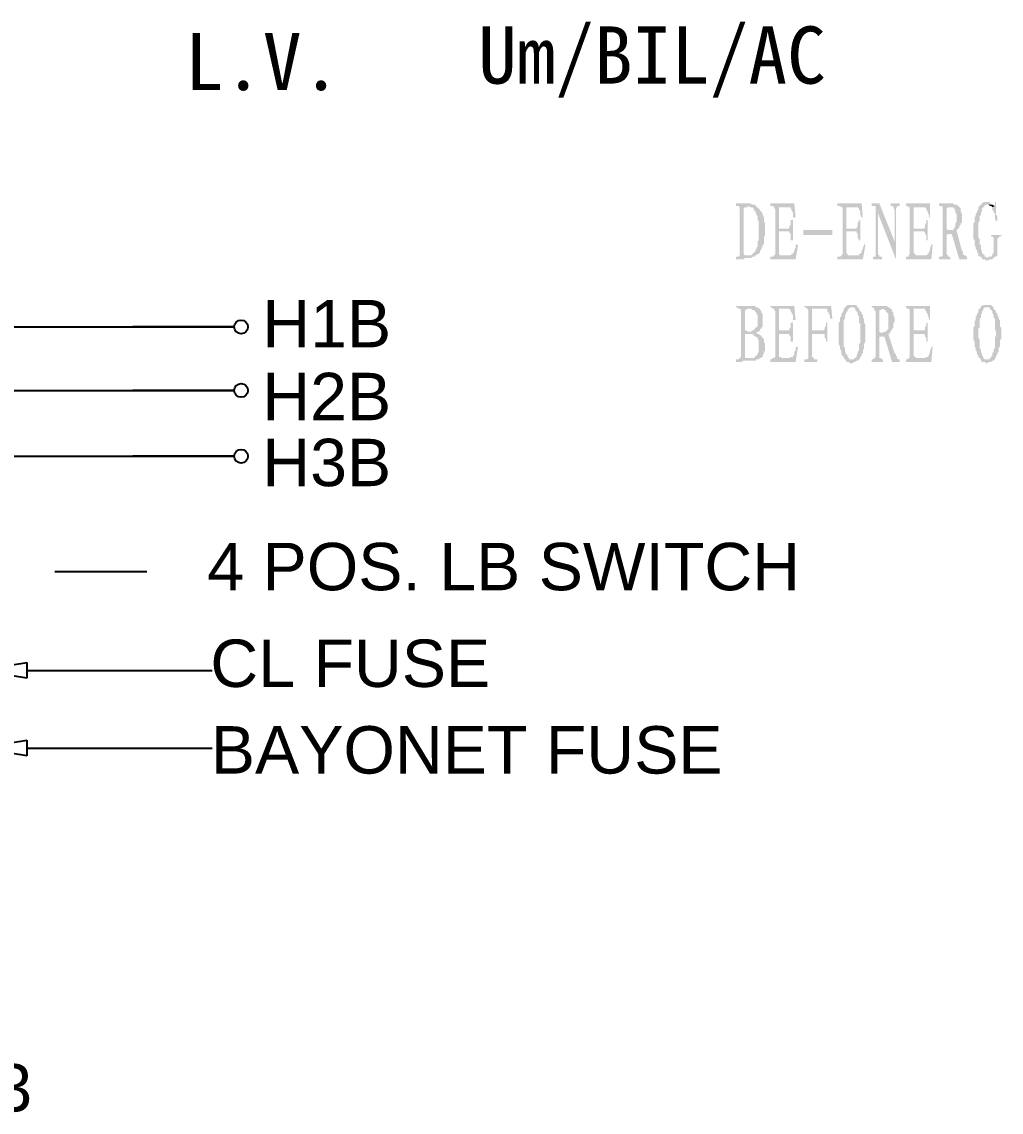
# Model space of a CAD drawing. Header units: millimetres. Extents: x 128333 to 138423, y -158939 to -152492.
# Drawn here: x 138314.96 to 138358.31, y -157939.03 to -157890.75 of the extents above; entities that cross this region are included whole.
import ezdxf
from ezdxf.enums import TextEntityAlignment as Align

# ---------------------------------------------------------------- set-up
doc = ezdxf.new("R2010")
doc.units = ezdxf.units.MM
doc.header["$LTSCALE"] = 13
doc.linetypes.add('CENTER', pattern=[50.8, 31.75, -6.35, 6.35, -6.35])
doc.linetypes.add('DASHED', pattern=[0.75, 0.5, -0.25])
doc.layers.get('0').update_dxf_attribs({"color": 1, "linetype": 'CENTER'})
doc.layers.add('2', color=3, linetype='Continuous')
doc.layers.add('4虚线层', color=6, linetype='DASHED')
doc.layers.add('2细实线', color=3, linetype='Continuous', lineweight=20)
doc.layers.add('标注、文本', color=3, linetype='Continuous', lineweight=25)
doc.styles.add('Note Text (ANSI)', font='arial.ttf')
doc.styles.add('PDF FangSong', font='simfang.ttf')

# ---------------------------------------------------------------- blocks, each defined once
blk = doc.blocks.new('A$C03C75B1A')
at = {"layer": '标注、文本'}
h = blk.add_hatch(color=256, dxfattribs=at)
h.dxf.hatch_style = 1
h.paths.add_polyline_path([(20.734, 16.695, 1), (20.571, 16.695, 1)])
h = blk.add_hatch(color=256, dxfattribs=at)
h.dxf.hatch_style = 1
h.paths.add_polyline_path([(33.734, 16.695, 1), (33.571, 16.695, 1)])
h = blk.add_hatch(color=256, dxfattribs=at)
h.dxf.hatch_style = 1
h.paths.add_polyline_path([(48.246, 16.695, 1), (48.083, 16.695, 1)])
h = blk.add_hatch(color=256, dxfattribs=at)
h.dxf.hatch_style = 1
h.paths.add_polyline_path([(20.734, 15.352, 1), (20.571, 15.352, 1)])
h = blk.add_hatch(color=256, dxfattribs=at)
h.dxf.hatch_style = 1
h.paths.add_polyline_path([(33.734, 15.352, 1), (33.571, 15.352, 1)])
h = blk.add_hatch(color=256, dxfattribs=at)
h.dxf.hatch_style = 1
h.paths.add_polyline_path([(48.246, 15.352, 1), (48.083, 15.352, 1)])
h = blk.add_hatch(color=256, dxfattribs=at)
h.dxf.hatch_style = 1
h.paths.add_polyline_path([(20.734, 14.226, 1), (20.571, 14.226, 1)])
h = blk.add_hatch(color=256, dxfattribs=at)
h.dxf.hatch_style = 1
h.paths.add_polyline_path([(33.734, 14.226, 1), (33.571, 14.226, 1)])
h = blk.add_hatch(color=256, dxfattribs=at)
h.dxf.hatch_style = 1
h.paths.add_polyline_path([(48.246, 14.226, 1), (48.083, 14.226, 1)])
h = blk.add_hatch(color=256, dxfattribs=at)
h.dxf.hatch_style = 1
h.paths.add_polyline_path([(20.734, 12.883, 1), (20.571, 12.883, 1)])
h = blk.add_hatch(color=256, dxfattribs=at)
h.dxf.hatch_style = 1
h.paths.add_polyline_path([(33.734, 12.883, 1), (33.571, 12.883, 1)])
h = blk.add_hatch(color=256, dxfattribs=at)
h.dxf.hatch_style = 1
h.paths.add_polyline_path([(48.246, 12.883, 1), (48.083, 12.883, 1)])
at = {"layer": '2', "linetype": 'Continuous'}
for p, q in [((10.829, 28.317), (15.304, 28.317)), ((21.76, 28.317), (54.008, 28.317)), ((54.008, 28.317), (57.598, 28.317)), ((57.598, 28.317), (54.008, 28.317)), ((10.829, 26.066), (16.139, 26.066)), ((16.139, 26.066), (28.305, 26.066)), ((34.76, 26.066), (54.008, 26.066)), ((54.008, 26.066), (57.598, 26.066)), ((57.598, 26.066), (54.008, 26.066)), ((10.829, 23.734), (16.139, 23.734)), ((16.139, 23.734), (41.607, 23.734)), ((48.063, 23.734), (54.008, 23.734)), ((54.008, 23.734), (57.598, 23.734)), ((57.598, 23.734), (54.008, 23.734)), ((20.199, 12.004), (20.199, 11.702)), ((21.106, 11.702), (21.106, 12.004)), ((21.787, 8.686), (21.787, 12.004)), ((33.199, 12.004), (33.199, 11.702)), ((34.106, 11.702), (34.106, 12.004)), ((35.164, 8.686), (35.164, 12.004)), ((20.199, 11.702), (21.106, 11.702)), ((33.199, 11.702), (34.106, 11.702)), ((8.592, 8.686), (7.755, 8.686)), ((9.197, 7.174), (8.592, 8.686)), ((10.104, 8.686), (9.197, 7.174)), ((10.708, 7.174), (10.104, 8.686)), ((11.615, 8.686), (10.708, 7.174)), ((12.22, 7.174), (11.615, 8.686)), ((18.569, 8.686), (17.964, 7.174)), ((17.964, 7.174), (17.964, 8.686)), ((20.08, 8.686), (19.476, 7.174)), ((20.652, 8.686), (20.08, 8.686)), ((46.653, 7.174), (46.048, 8.686))]:
    blk.add_line(p, q, dxfattribs=at)
at = {"layer": '2'}
for p, q in [((20.652, 17.486), (20.652, 16.695)), ((33.652, 17.486), (33.652, 16.695)), ((48.164, 17.486), (48.164, 16.695)), ((20.652, 15.352), (20.652, 14.226)), ((33.652, 15.352), (33.652, 14.226)), ((48.164, 15.352), (48.164, 14.226)), ((20.199, 12.004), (4.679, 12.004)), ((21.106, 12.004), (33.199, 12.004)), ((34.106, 12.004), (48.164, 12.004))]:
    blk.add_line(p, q, dxfattribs=at)
at = {"layer": '2', "color": 3}
for p, q in [((50.254, 16.15), (56.817, 16.15)), ((50.254, 13.4), (56.817, 13.4))]:
    blk.add_line(p, q, dxfattribs=at)
at = {"layer": '2', "linetype": 'Continuous'}
for points in [[(15.548, 26.309), (15.548, 28.074)], [(15.548, 23.977), (15.548, 25.823)], [(28.548, 23.977), (28.548, 25.823)], [(15.548, 18.49), (15.548, 23.491)], [(28.548, 22.995), (28.548, 23.491)], [(41.85, 22.995), (41.85, 23.491)], [(28.548, 18.49), (28.548, 22.509)], [(41.85, 18.49), (41.85, 22.509)], [(16.823, 21.122), (16.823, 21.424), (17.125, 21.424), (17.427, 21.424), (17.427, 21.122), (17.427, 20.82), (17.125, 20.82), (16.823, 20.82), (16.823, 21.122)], [(29.823, 21.122), (29.823, 21.424), (30.125, 21.424), (30.428, 21.424), (30.428, 21.122), (30.428, 20.82), (30.125, 20.82), (29.823, 20.82), (29.823, 21.122)], [(43.126, 21.122), (43.126, 21.424), (43.428, 21.424), (43.73, 21.424), (43.73, 21.122), (43.73, 20.82), (43.428, 20.82), (43.126, 20.82), (43.126, 21.122)], [(20.652, 17.486), (20.652, 21.122)], [(33.652, 17.486), (33.652, 21.122)], [(48.164, 17.486), (48.164, 21.122)], [(15.245, 18.188), (15.245, 18.49), (15.548, 18.49), (15.85, 18.49), (15.85, 18.188), (15.85, 17.886), (15.548, 17.886), (15.245, 17.886), (15.245, 18.188)], [(19.005, 18.188), (19.005, 18.49), (18.703, 18.49), (18.4, 18.49), (18.4, 18.188), (18.4, 17.886), (18.703, 17.886), (19.005, 17.886), (19.005, 18.188)], [(28.245, 18.188), (28.245, 18.49), (28.548, 18.49), (28.85, 18.49), (28.85, 18.188), (28.85, 17.886), (28.548, 17.886), (28.245, 17.886), (28.245, 18.188)], [(32.005, 18.188), (32.005, 18.49), (31.703, 18.49), (31.4, 18.49), (31.4, 18.188), (31.4, 17.886), (31.703, 17.886), (32.005, 17.886), (32.005, 18.188)], [(41.548, 18.188), (41.548, 18.49), (41.85, 18.49), (42.153, 18.49), (42.153, 18.188), (42.153, 17.886), (41.85, 17.886), (41.548, 17.886), (41.548, 18.188)], [(45.308, 18.188), (45.308, 18.49), (45.005, 18.49), (44.703, 18.49), (44.703, 18.188), (44.703, 17.886), (45.005, 17.886), (45.308, 17.886), (45.308, 18.188)], [(20.652, 8.686), (20.652, 12.883)], [(33.652, 8.686), (33.652, 12.883)], [(48.164, 8.686), (48.164, 12.883)], [(7.755, 12.004), (7.755, 8.686)], [(20.652, 8.686), (20.652, 11.026), (20.652, 8.686)], [(10.708, 7.174), (10.708, 8.686)], [(13.429, 8.686), (13.429, 7.174), (12.825, 8.686), (12.22, 7.174), (12.22, 8.686)], [(14.941, 8.686), (14.941, 7.174), (15.848, 8.686), (16.452, 7.174), (16.452, 8.686)], [(17.057, 8.686), (16.452, 7.174)], [(17.964, 7.174), (17.057, 8.686)], [(19.476, 7.174), (18.569, 8.686)], [(24.262, 8.686), (24.262, 7.174), (23.657, 8.686), (23.362, 7.174)], [(27.285, 8.686), (27.285, 7.174), (26.378, 8.686), (25.774, 7.174), (25.169, 8.686), (24.262, 7.174)], [(25.774, 7.174), (25.774, 8.686)], [(28.797, 8.686), (28.797, 7.174), (29.402, 8.686), (30.006, 7.174), (30.006, 8.686)], [(30.913, 8.686), (30.006, 7.174)], [(31.518, 8.686), (31.518, 7.174), (30.913, 8.686)], [(31.518, 7.174), (32.123, 8.686)], [(32.727, 7.174), (33.332, 8.686), (33.652, 8.686)], [(38.187, 8.686), (38.187, 7.174), (37.583, 8.686), (36.676, 7.174)], [(41.211, 8.686), (41.211, 7.174), (40.304, 8.686), (39.699, 7.174), (39.094, 8.686), (38.187, 7.174)], [(39.699, 7.174), (39.699, 8.686)], [(42.722, 8.686), (42.722, 7.174), (43.327, 8.686), (43.932, 7.174), (43.932, 8.686)], [(44.839, 8.686), (43.932, 7.174)], [(45.443, 8.686), (45.443, 7.174), (44.839, 8.686)], [(45.443, 7.174), (46.048, 8.686)], [(46.653, 7.174), (47.257, 8.686), (48.164, 8.686)], [(11.93, 6.07), (11.326, 6.372), (10.721, 6.674), (9.814, 6.372), (9.209, 6.07)], [(15.558, 6.07), (14.953, 6.372), (14.046, 6.674), (13.139, 6.372), (12.535, 6.07)], [(19.186, 6.07), (18.581, 6.372), (17.674, 6.674), (16.767, 6.372), (16.163, 6.07)], [(26.699, 6.07), (26.094, 6.372), (25.187, 6.674), (24.28, 6.372), (23.676, 5.767)], [(30.327, 6.07), (29.42, 6.372), (28.815, 6.674), (27.908, 6.372), (27.304, 6.07)], [(33.652, 6.07), (33.048, 6.372), (32.141, 6.674), (31.536, 6.372), (30.931, 6.07)], [(42.252, 6.07), (41.345, 6.372), (40.74, 6.674), (39.833, 6.372), (39.228, 6.07)], [(45.577, 6.07), (44.973, 6.372), (44.066, 6.674), (43.461, 6.372), (42.554, 6.07)], [(49.205, 6.07), (48.601, 6.372), (47.694, 6.674), (46.787, 6.372), (46.182, 6.07)], [(9.209, 6.07), (9.209, 3.046)], [(11.93, 5.465), (11.93, 6.07)], [(12.535, 6.07), (12.535, 5.465)], [(15.558, 5.465), (15.558, 6.07)], [(16.163, 6.07), (16.163, 5.465)], [(19.186, 3.046), (19.186, 6.07)], [(26.699, 5.465), (26.699, 6.07)], [(27.304, 6.07), (27.304, 5.465)], [(30.327, 5.465), (30.327, 6.07)], [(30.931, 6.07), (30.931, 5.465)], [(33.652, 3.046), (33.652, 6.07)], [(33.652, 6.07), (33.652, 6.07)], [(39.228, 4.256), (39.228, 6.07)], [(42.252, 5.465), (42.252, 6.07)], [(42.554, 6.07), (42.554, 5.465)], [(45.577, 5.465), (45.577, 6.07)], [(46.182, 6.07), (46.182, 5.465)], [(49.205, 3.046), (49.205, 6.07)], [(49.205, 6.07), (49.205, 6.07)], [(12.535, 5.465), (11.93, 5.465)], [(16.163, 5.465), (15.558, 5.465)], [(23.676, 4.256), (23.676, 5.767)], [(27.304, 5.465), (26.699, 5.465)], [(30.931, 5.465), (30.327, 5.465)], [(42.554, 5.465), (42.252, 5.465)], [(46.182, 5.465), (45.577, 5.465)], [(18.581, 4.256), (9.209, 4.256)], [(18.581, 4.256), (18.581, 3.953), (19.186, 3.953), (19.488, 3.953), (19.791, 4.256)], [(33.35, 4.256), (19.791, 4.256)], [(33.35, 4.256), (33.35, 3.953), (33.652, 3.953), (34.257, 3.953), (34.257, 4.256)], [(39.228, 4.256), (34.257, 4.256)], [(9.512, 2.744), (9.512, 3.046), (9.209, 3.046), (8.907, 3.046), (8.907, 2.744), (8.907, 2.442), (9.209, 2.442), (9.512, 2.442), (9.512, 2.744)], [(19.488, 2.744), (19.488, 3.046), (19.186, 3.046), (18.884, 3.046), (18.884, 2.744), (18.884, 2.442), (19.186, 2.442), (19.488, 2.442), (19.488, 2.744)], [(33.955, 2.744), (33.955, 3.046), (33.652, 3.046), (33.35, 3.046), (33.35, 2.744), (33.35, 2.442), (33.652, 2.442), (33.955, 2.442), (33.955, 2.744)], [(49.508, 2.744), (49.508, 3.046), (49.205, 3.046), (48.903, 3.046), (48.903, 2.744), (48.903, 2.442), (49.205, 2.442), (49.508, 2.442), (49.508, 2.744)]]:
    blk.add_lwpolyline(points, dxfattribs=at)
at = {"layer": '2'}
for centre, start, end in [((20.652, 16.36), 270, 90), ((33.652, 16.36), 270, 90), ((48.164, 16.36), 270, 90), ((20.652, 15.688), 90, 270), ((33.652, 15.688), 90, 270), ((48.164, 15.688), 90, 270), ((20.652, 13.89), 270, 90), ((33.652, 13.89), 270, 90), ((48.164, 13.89), 270, 90), ((20.652, 13.219), 90, 270), ((33.652, 13.219), 90, 270), ((48.164, 13.219), 90, 270)]:
    blk.add_arc(centre, 0.336, start, end, dxfattribs=at)
at = {"layer": '2细实线', "linetype": 'ByBlock'}
for p, q in [((21.787, 8.686), (22.144, 7.174)), ((22.144, 7.174), (22.723, 8.644)), ((22.723, 8.644), (23.362, 7.174)), ((32.123, 8.686), (32.727, 7.174)), ((35.795, 7.2), (35.164, 8.686)), ((36.457, 8.686), (35.795, 7.2)), ((36.457, 8.686), (36.676, 7.174))]:
    blk.add_line(p, q, dxfattribs=at)
at = {"layer": '4虚线层', "ltscale": 0.5}
blk.add_line((17.125, 19.655), (56.085, 19.655), dxfattribs=at)
at = {"layer": '标注、文本'}
for p, q in [((21.517, 26.309), (21.517, 28.074)), ((21.517, 23.977), (21.517, 25.823)), ((34.517, 23.977), (34.517, 25.823)), ((21.517, 22.752), (21.517, 23.491)), ((34.517, 22.752), (34.517, 23.491)), ((47.819, 22.752), (47.819, 23.491)), ((13.361, 17.163), (13.361, 22.752)), ((13.361, 22.752), (21.517, 22.752)), ((26.361, 17.163), (26.361, 22.752)), ((26.361, 22.752), (34.517, 22.752)), ((39.664, 17.163), (39.664, 22.752)), ((39.664, 22.752), (47.819, 22.752)), ((20.652, 21.122), (17.427, 21.122)), ((33.652, 21.122), (30.428, 21.122)), ((48.164, 21.122), (43.73, 21.122)), ((16.601, 20.382), (17.649, 18.928)), ((29.601, 20.382), (30.649, 18.928)), ((42.904, 20.382), (43.952, 18.928)), ((17.125, 19.655), (16.202, 18.965)), ((30.125, 19.655), (29.202, 18.965)), ((43.428, 19.655), (42.505, 18.965)), ((18.703, 17.886), (18.703, 17.163)), ((31.703, 17.886), (31.703, 17.163)), ((45.005, 17.886), (45.005, 17.163)), ((18.703, 17.163), (13.361, 17.163)), ((31.703, 17.163), (26.361, 17.163)), ((45.005, 17.163), (39.664, 17.163)), ((48.575, 16.15), (50.254, 16.429)), ((50.254, 16.429), (50.254, 15.87)), ((50.254, 15.87), (48.575, 16.15)), ((48.575, 13.4), (50.254, 13.68)), ((50.254, 13.68), (50.254, 13.121)), ((50.254, 13.121), (48.575, 13.4)), ((4.679, 11.195), (4.679, 12.813)), ((3.764, 11.524), (3.764, 12.484)), ((4.069, 11.415), (4.069, 12.594)), ((4.374, 11.305), (4.374, 12.703)), ((9.209, 2.442), (9.209, 1.643)), ((10.018, 1.643), (8.4, 1.643)), ((9.908, 1.338), (8.51, 1.338)), ((9.799, 1.033), (8.62, 1.033)), ((9.689, 0.728), (8.73, 0.728))]:
    blk.add_line(p, q, dxfattribs=at)
for centre, radius in [((10.585, 28.317), 0.243), ((15.548, 28.317), 0.243), ((21.517, 28.317), 0.243), ((57.841, 28.317), 0.243), ((10.585, 26.066), 0.243), ((28.548, 26.066), 0.243), ((34.517, 26.066), 0.243), ((57.841, 26.066), 0.243), ((10.585, 23.734), 0.243), ((41.85, 23.734), 0.243), ((47.819, 23.734), 0.243), ((57.841, 23.734), 0.243), ((20.652, 16.695), 0.0815), ((33.652, 16.695), 0.0815), ((48.164, 16.695), 0.0815), ((20.652, 15.352), 0.0815), ((33.652, 15.352), 0.0815), ((48.164, 15.352), 0.0815), ((48.164, 15.352), 0.0815), ((20.652, 14.226), 0.0815), ((33.652, 14.226), 0.0815), ((48.164, 14.226), 0.0815), ((20.652, 12.883), 0.0815), ((33.652, 12.883), 0.0815), ((48.164, 12.883), 0.0815)]:
    blk.add_circle(centre, radius, dxfattribs=at)
for centre in [(15.548, 26.066), (21.517, 26.066), (15.548, 23.734), (21.517, 23.734), (28.548, 23.734), (34.517, 23.734), (28.548, 22.752), (41.85, 22.752)]:
    blk.add_arc(centre, 0.243, 270, 90, dxfattribs=at)
at = {"layer": '2', "style": 'Note Text (ANSI)'}
for s, p in [('H1A', (9.998, 27.594)), ('H2A', (9.998, 25.206)), ('H3A', (9.998, 22.676))]:
    blk.add_text(s, height=1.6796, dxfattribs=at).set_placement(p, align=Align.RIGHT)
at = {"layer": '2', "linetype": 'Continuous', "style": 'Note Text (ANSI)'}
for s, height, p in [('H1B', 1.6796, (63.157, 27.594)), ('H2B', 1.6796, (63.157, 25.012)), ('H3B', 1.6796, (63.157, 22.676)), ('CL FUSE', 1.6796, (66.662, 15.564)), ('BAYONET FUSE', 1.67962, (74.891, 12.496))]:
    blk.add_text(s, height=height, dxfattribs=at).set_placement(p, align=Align.RIGHT)
at = {"layer": '2', "style": 'Note Text (ANSI)'}
for s, height, p in [('Tx', 0.8062, (17.088, 22.054)), ('Tx', 0.8062, (30.088, 22.054)), ('Tx', 0.8062, (43.39, 22.054)), ('A', 0.806, (14.755, 18.256)), ('B', 0.806, (19.502, 18.196)), ('A', 0.806, (27.755, 18.256)), ('B', 0.806, (32.503, 18.196)), ('A', 0.806, (41.058, 18.256)), ('B', 0.806, (45.805, 18.196)), ('H0', 1.6796, (1.56, 12.102)), ('E', 0.806, (10.758, 9.492)), ('C', 0.806, (12.22, 9.485)), ('A', 0.806, (13.578, 9.485)), ('B', 0.806, (15.092, 9.485)), ('D', 0.806, (16.603, 9.485)), ('F', 0.806, (18.115, 9.485)), ('E', 0.806, (24.312, 9.492)), ('C', 0.806, (25.774, 9.485)), ('A', 0.806, (27.131, 9.485)), ('B', 0.806, (28.645, 9.485)), ('D', 0.806, (30.157, 9.485)), ('F', 0.806, (31.669, 9.485)), ('E', 0.806, (38.237, 9.492)), ('C', 0.806, (39.699, 9.485)), ('A', 0.806, (41.057, 9.485)), ('B', 0.806, (42.571, 9.485)), ('D', 0.806, (44.082, 9.485)), ('F', 0.806, (45.594, 9.485)), ('x0', 1.6796, (6.218, 1.367)), ('x1', 1.6796, (19.186, 1.367)), ('x2', 1.6796, (33.652, 1.367)), ('x3', 1.6796, (49.205, 1.367))]:
    blk.add_text(s, height=height, dxfattribs=at).set_placement(p, align=Align.MIDDLE)
at = {"layer": '2', "linetype": 'Continuous', "insert": (56.645, 20.668), "char_height": 1.67962, "width": 594.58818, "attachment_point": 1, "style": 'Note Text (ANSI)'}
blk.add_mtext('4 POS. LB SWITCH', dxfattribs=at)

msp = doc.modelspace()

# ---------------------------------------------------------------- hatches: boundary and pattern name
at = {"layer": '2', "linetype": 'Continuous', "transparency": 33554559}
for points in [[(138347.078, -157898.789), (138346.573, -157898.789), (138346.573, -157898.901), (138346.629, -157898.901), (138346.685, -157898.901), (138346.741, -157898.957), (138346.741, -157899.014), (138346.741, -157901.036), (138346.741, -157901.092), (138346.685, -157901.148), (138346.573, -157901.148), (138346.573, -157901.26), (138346.685, -157901.26), (138346.741, -157901.26), (138346.853, -157901.26), (138346.91, -157901.26), (138346.966, -157901.204), (138347.022, -157901.204), (138347.134, -157901.204), (138347.19, -157901.204), (138347.247, -157901.204), (138347.303, -157901.148), (138347.359, -157901.148), (138347.415, -157901.148), (138347.134, -157901.092), (138347.078, -157901.092), (138347.022, -157901.092), (138346.966, -157901.092), (138346.91, -157901.036), (138346.91, -157899.014), (138346.966, -157898.957), (138347.022, -157898.957), (138347.078, -157898.957), (138347.134, -157898.901), (138347.471, -157898.901), (138347.415, -157898.845), (138347.359, -157898.845), (138347.303, -157898.845), (138347.19, -157898.789), (138347.134, -157898.789)], [(138347.471, -157898.901), (138347.134, -157898.901), (138347.19, -157898.957), (138347.247, -157898.957), (138347.303, -157898.957), (138347.359, -157899.014), (138347.359, -157899.07), (138347.415, -157899.126), (138347.471, -157899.238), (138347.471, -157899.294), (138347.527, -157899.351), (138347.527, -157899.407), (138347.527, -157899.463), (138347.527, -157899.519), (138347.584, -157899.575), (138347.584, -157899.688), (138347.584, -157899.744), (138347.584, -157899.856), (138347.584, -157899.912), (138347.584, -157900.025), (138347.584, -157900.081), (138347.584, -157900.193), (138347.584, -157900.249), (138347.584, -157900.362), (138347.584, -157900.418), (138347.527, -157900.474), (138347.527, -157900.586), (138347.527, -157900.642), (138347.527, -157900.699), (138347.471, -157900.755), (138347.471, -157900.811), (138347.415, -157900.923), (138347.359, -157900.979), (138347.303, -157901.036), (138347.247, -157901.092), (138347.19, -157901.092), (138347.134, -157901.092), (138347.415, -157901.148), (138347.415, -157901.092), (138347.471, -157901.092), (138347.527, -157901.036), (138347.584, -157901.036), (138347.584, -157900.979), (138347.64, -157900.979), (138347.64, -157900.923), (138347.64, -157900.867), (138347.696, -157900.867), (138347.696, -157900.811), (138347.696, -157900.755), (138347.752, -157900.699), (138347.752, -157900.642), (138347.808, -157900.586), (138347.808, -157900.53), (138347.808, -157900.418), (138347.808, -157900.362), (138347.808, -157900.305), (138347.864, -157900.193), (138347.864, -157900.137), (138347.864, -157900.025), (138347.864, -157899.968), (138347.864, -157899.912), (138347.864, -157899.856), (138347.864, -157899.744), (138347.864, -157899.688), (138347.808, -157899.575), (138347.808, -157899.519), (138347.808, -157899.463), (138347.808, -157899.407), (138347.752, -157899.294), (138347.752, -157899.238), (138347.696, -157899.182), (138347.696, -157899.126), (138347.64, -157899.126), (138347.64, -157899.07), (138347.584, -157899.014), (138347.527, -157898.957), (138347.471, -157898.957)], [(138349.156, -157898.789), (138348.089, -157898.789), (138348.089, -157898.901), (138348.145, -157898.901), (138348.201, -157898.901), (138348.258, -157898.957), (138348.932, -157898.957), (138348.988, -157898.957), (138348.988, -157899.014), (138349.044, -157899.07), (138349.044, -157899.126), (138349.1, -157899.182), (138349.1, -157899.294), (138349.1, -157899.407), (138349.212, -157899.407)], [(138348.258, -157898.957), (138348.314, -157899.07), (138348.314, -157901.036), (138348.258, -157901.092), (138348.201, -157901.148), (138348.651, -157901.092), (138348.595, -157901.092), (138348.538, -157901.092), (138348.482, -157901.036), (138348.482, -157900.979), (138348.482, -157900.025), (138348.875, -157900.025), (138348.482, -157899.912), (138348.482, -157898.957), (138348.932, -157898.957)], [(138352.133, -157898.789), (138351.066, -157898.789), (138351.066, -157898.901), (138351.122, -157898.901), (138351.178, -157898.901), (138351.234, -157898.957), (138351.965, -157898.957), (138352.021, -157899.014), (138352.021, -157899.07), (138352.077, -157899.126), (138352.077, -157899.182), (138352.077, -157899.294), (138352.133, -157899.407), (138352.189, -157899.407)], [(138351.234, -157898.957), (138351.291, -157898.957), (138351.291, -157899.07), (138351.291, -157901.036), (138351.234, -157901.092), (138351.178, -157901.148), (138351.628, -157901.092), (138351.571, -157901.092), (138351.515, -157901.092), (138351.515, -157901.036), (138351.459, -157900.979), (138351.459, -157900.025), (138351.908, -157900.025), (138351.459, -157899.912), (138351.459, -157898.957), (138351.965, -157898.957)], [(138352.919, -157898.789), (138352.582, -157898.789), (138352.582, -157898.901), (138352.639, -157898.901), (138352.695, -157898.901), (138352.751, -157898.901), (138352.751, -157899.07), (138352.863, -157899.238), (138353.65, -157901.26), (138353.593, -157900.474)], [(138352.751, -157899.07), (138352.751, -157901.036), (138352.751, -157901.092), (138352.751, -157901.148), (138352.695, -157901.148), (138352.639, -157901.148), (138352.639, -157901.26), (138353.032, -157901.26), (138353.032, -157901.148), (138352.976, -157901.148), (138352.919, -157901.148), (138352.919, -157901.092), (138352.863, -157901.036), (138352.863, -157899.238)], [(138353.818, -157898.789), (138353.425, -157898.789), (138353.425, -157898.901), (138353.481, -157898.901), (138353.537, -157898.901), (138353.537, -157898.957), (138353.593, -157899.07), (138353.593, -157900.474), (138353.65, -157901.26), (138353.65, -157899.014), (138353.706, -157898.957), (138353.706, -157898.901), (138353.762, -157898.901), (138353.818, -157898.901)], [(138355.166, -157898.789), (138354.099, -157898.789), (138354.099, -157898.901), (138354.155, -157898.901), (138354.211, -157898.957), (138354.941, -157898.957), (138354.998, -157899.014), (138354.998, -157899.07), (138355.054, -157899.126), (138355.054, -157899.182), (138355.11, -157899.294), (138355.11, -157899.407), (138355.166, -157899.407)], [(138354.211, -157898.957), (138354.267, -157898.957), (138354.267, -157899.07), (138354.267, -157901.036), (138354.211, -157901.092), (138354.211, -157901.148), (138354.661, -157901.092), (138354.548, -157901.092), (138354.492, -157901.036), (138354.436, -157900.979), (138354.436, -157900.025), (138354.885, -157900.025), (138354.436, -157899.912), (138354.436, -157898.957), (138354.941, -157898.957)], [(138356.121, -157898.789), (138355.559, -157898.789), (138355.559, -157898.901), (138355.615, -157898.901), (138355.672, -157898.901), (138355.728, -157898.957), (138355.728, -157899.014), (138355.728, -157901.036), (138355.728, -157901.092), (138355.672, -157901.148), (138355.559, -157901.148), (138355.559, -157901.26), (138356.065, -157901.26), (138356.065, -157901.148), (138356.009, -157901.148), (138355.952, -157901.148), (138355.952, -157901.092), (138355.896, -157901.036), (138355.896, -157900.193), (138355.952, -157900.137), (138356.009, -157900.137), (138356.065, -157900.137), (138356.121, -157900.137), (138356.346, -157900.025), (138356.065, -157899.968), (138356.009, -157899.968), (138355.952, -157899.968), (138355.896, -157899.912), (138355.896, -157899.014), (138355.952, -157898.957), (138356.009, -157898.957), (138356.065, -157898.957), (138356.458, -157898.957), (138356.402, -157898.901), (138356.346, -157898.845), (138356.289, -157898.845), (138356.233, -157898.845), (138356.177, -157898.789)], [(138356.458, -157898.957), (138356.065, -157898.957), (138356.121, -157898.957), (138356.177, -157898.957), (138356.233, -157899.014), (138356.233, -157899.07), (138356.289, -157899.07), (138356.289, -157899.126), (138356.289, -157899.182), (138356.346, -157899.294), (138356.346, -157899.351), (138356.346, -157899.463), (138356.346, -157899.519), (138356.346, -157899.575), (138356.289, -157899.688), (138356.289, -157899.744), (138356.289, -157899.8), (138356.233, -157899.856), (138356.233, -157899.912), (138356.177, -157899.968), (138356.121, -157899.968), (138356.065, -157899.968), (138356.346, -157900.025), (138356.346, -157899.968), (138356.402, -157899.912), (138356.458, -157899.856), (138356.458, -157899.8), (138356.514, -157899.744), (138356.514, -157899.688), (138356.57, -157899.631), (138356.57, -157899.575), (138356.57, -157899.463), (138356.57, -157899.407), (138356.57, -157899.294), (138356.57, -157899.238), (138356.514, -157899.126), (138356.514, -157899.07), (138356.514, -157899.014)], [(138357.694, -157898.733), (138357.637, -157898.733), (138357.525, -157898.733), (138357.469, -157898.789), (138357.413, -157898.845), (138357.357, -157898.901), (138357.3, -157898.957), (138357.3, -157899.07), (138357.244, -157899.126), (138357.244, -157899.182), (138357.188, -157899.238), (138357.188, -157899.294), (138357.188, -157899.351), (138357.132, -157899.407), (138357.132, -157899.463), (138357.132, -157899.519), (138357.132, -157899.631), (138357.076, -157899.688), (138357.076, -157899.744), (138357.076, -157899.856), (138357.076, -157899.912), (138357.076, -157900.025), (138357.076, -157900.081), (138357.076, -157900.193), (138357.076, -157900.249), (138357.076, -157900.362), (138357.132, -157900.418), (138357.132, -157900.474), (138357.132, -157900.586), (138357.132, -157900.642), (138357.188, -157900.699), (138357.188, -157900.755), (138357.188, -157900.811), (138357.244, -157900.867), (138357.244, -157900.923), (138357.3, -157901.036), (138357.3, -157901.092), (138357.357, -157901.148), (138357.413, -157901.148), (138357.469, -157901.204), (138357.469, -157901.26), (138357.525, -157901.26), (138357.581, -157901.26), (138357.637, -157901.316), (138357.694, -157901.316), (138357.75, -157901.316), (138357.806, -157901.26), (138357.862, -157901.26), (138357.918, -157901.26), (138357.974, -157901.204), (138357.694, -157901.204), (138357.637, -157901.148), (138357.581, -157901.148), (138357.581, -157901.092), (138357.525, -157901.036), (138357.469, -157900.979), (138357.469, -157900.923), (138357.413, -157900.811), (138357.413, -157900.699), (138357.413, -157900.642), (138357.357, -157900.586), (138357.357, -157900.53), (138357.357, -157900.474), (138357.357, -157900.362), (138357.3, -157900.305), (138357.3, -157900.249), (138357.3, -157900.137), (138357.3, -157900.081), (138357.3, -157899.968), (138357.3, -157899.912), (138357.3, -157899.8), (138357.3, -157899.744), (138357.3, -157899.631), (138357.357, -157899.575), (138357.357, -157899.519), (138357.357, -157899.407), (138357.357, -157899.351), (138357.413, -157899.294), (138357.413, -157899.238), (138357.413, -157899.182), (138357.469, -157899.126), (138357.469, -157899.014), (138357.525, -157898.957), (138357.581, -157898.901), (138357.637, -157898.845), (138357.694, -157898.845), (138357.918, -157898.845), (138357.862, -157898.789), (138357.806, -157898.789), (138357.806, -157898.733), (138357.75, -157898.733)], [(138357.918, -157898.845), (138357.694, -157898.845), (138357.75, -157898.845), (138357.806, -157898.901), (138357.862, -157898.901), (138357.918, -157898.957), (138358.031, -157898.901)], [(138358.087, -157898.733), (138358.031, -157898.733), (138358.031, -157898.789), (138358.031, -157898.901), (138357.918, -157898.957), (138357.918, -157899.014), (138357.918, -157899.07), (138357.974, -157899.126), (138357.974, -157899.182), (138358.031, -157899.238), (138358.031, -157899.351), (138358.031, -157899.463), (138358.087, -157899.575), (138358.143, -157899.575), (138358.143, -157899.519), (138358.143, -157899.407), (138358.143, -157899.351), (138358.087, -157899.294), (138358.087, -157899.182), (138358.087, -157899.126), (138358.087, -157899.07), (138358.087, -157899.014), (138358.087, -157898.957), (138358.087, -157898.901), (138358.087, -157898.789)], [(138349.1, -157899.519), (138348.988, -157899.519), (138348.988, -157899.575), (138348.988, -157899.631), (138348.988, -157899.744), (138348.932, -157899.8), (138348.932, -157899.856), (138348.932, -157899.912), (138348.482, -157899.912), (138348.875, -157900.025), (138348.932, -157900.025), (138348.932, -157900.081), (138348.988, -157900.137), (138348.988, -157900.193), (138348.988, -157900.305), (138348.988, -157900.418), (138349.1, -157900.418)], [(138352.077, -157899.519), (138352.021, -157899.519), (138352.021, -157899.575), (138351.965, -157899.631), (138351.965, -157899.744), (138351.965, -157899.8), (138351.908, -157899.856), (138351.908, -157899.912), (138351.459, -157899.912), (138351.908, -157900.025), (138351.908, -157900.081), (138351.965, -157900.137), (138351.965, -157900.193), (138351.965, -157900.305), (138352.021, -157900.418), (138352.077, -157900.418)], [(138355.054, -157899.519), (138354.998, -157899.519), (138354.998, -157899.575), (138354.998, -157899.631), (138354.941, -157899.744), (138354.941, -157899.8), (138354.941, -157899.856), (138354.885, -157899.912), (138354.436, -157899.912), (138354.885, -157900.025), (138354.941, -157900.081), (138354.941, -157900.137), (138354.998, -157900.193), (138354.998, -157900.305), (138354.998, -157900.418), (138355.054, -157900.418)], [(138349.549, -157899.968), (138350.841, -157899.968), (138350.841, -157900.193), (138349.549, -157900.193)], [(138356.346, -157900.025), (138356.121, -157900.137), (138356.458, -157901.26), (138356.795, -157901.26), (138356.795, -157901.148), (138356.739, -157901.092), (138356.683, -157901.092), (138356.626, -157901.036), (138356.626, -157900.923), (138356.57, -157900.867)], [(138349.269, -157900.586), (138349.212, -157900.642), (138349.212, -157900.755), (138349.156, -157900.811), (138349.156, -157900.867), (138349.156, -157900.923), (138349.1, -157900.979), (138349.1, -157901.036), (138349.044, -157901.036), (138348.988, -157901.092), (138348.932, -157901.092), (138348.875, -157901.092), (138348.819, -157901.092), (138348.763, -157901.092), (138348.651, -157901.092), (138348.201, -157901.148), (138348.145, -157901.148), (138348.089, -157901.148), (138348.089, -157901.26), (138349.212, -157901.26), (138349.325, -157900.642)], [(138352.245, -157900.586), (138352.245, -157900.642), (138352.189, -157900.755), (138352.189, -157900.811), (138352.133, -157900.867), (138352.133, -157900.923), (138352.133, -157900.979), (138352.077, -157900.979), (138352.077, -157901.036), (138352.021, -157901.036), (138352.021, -157901.092), (138351.965, -157901.092), (138351.908, -157901.092), (138351.796, -157901.092), (138351.74, -157901.092), (138351.628, -157901.092), (138351.178, -157901.148), (138351.122, -157901.148), (138351.066, -157901.148), (138351.066, -157901.26), (138352.189, -157901.26), (138352.302, -157900.642)], [(138355.222, -157900.586), (138355.222, -157900.642), (138355.166, -157900.755), (138355.166, -157900.811), (138355.166, -157900.867), (138355.11, -157900.923), (138355.11, -157900.979), (138355.054, -157901.036), (138354.998, -157901.092), (138354.941, -157901.092), (138354.885, -157901.092), (138354.829, -157901.092), (138354.717, -157901.092), (138354.661, -157901.092), (138354.211, -157901.148), (138354.155, -157901.148), (138354.099, -157901.148), (138354.099, -157901.26), (138355.222, -157901.26), (138355.278, -157900.642)], [(138358.311, -157900.193), (138357.862, -157900.193), (138357.862, -157900.249), (138357.918, -157900.249), (138357.974, -157900.305), (138357.974, -157900.362), (138357.974, -157900.474), (138357.974, -157900.586), (138357.974, -157900.699), (138357.974, -157900.755), (138357.974, -157900.867), (138357.974, -157900.923), (138357.974, -157900.979), (138357.918, -157901.036), (138357.918, -157901.092), (138357.862, -157901.148), (138357.806, -157901.148), (138357.75, -157901.148), (138357.694, -157901.204), (138357.974, -157901.204), (138358.031, -157901.148), (138358.087, -157901.148), (138358.143, -157901.092), (138358.143, -157901.036), (138358.143, -157900.418), (138358.143, -157900.362), (138358.199, -157900.305), (138358.255, -157900.249), (138358.311, -157900.249)], [(138347.134, -157903.338), (138346.573, -157903.338), (138346.573, -157903.395), (138346.629, -157903.395), (138346.685, -157903.451), (138346.741, -157903.451), (138346.797, -157903.507), (138346.797, -157905.585), (138346.741, -157905.641), (138347.078, -157905.641), (138347.022, -157905.641), (138346.966, -157905.585), (138346.966, -157904.574), (138347.022, -157904.574), (138347.078, -157904.574), (138347.19, -157904.574), (138347.527, -157904.574), (138347.471, -157904.518), (138347.415, -157904.518), (138347.471, -157904.518), (138347.527, -157904.462), (138347.134, -157904.462), (138347.078, -157904.462), (138347.022, -157904.406), (138346.966, -157904.406), (138346.966, -157903.507), (138347.022, -157903.507), (138347.078, -157903.451), (138347.134, -157903.451), (138347.19, -157903.451), (138347.584, -157903.451), (138347.527, -157903.395), (138347.471, -157903.395), (138347.415, -157903.338), (138347.359, -157903.338), (138347.303, -157903.338), (138347.247, -157903.338)], [(138347.584, -157903.451), (138347.19, -157903.451), (138347.247, -157903.451), (138347.303, -157903.507), (138347.359, -157903.507), (138347.415, -157903.563), (138347.471, -157903.619), (138347.471, -157903.675), (138347.527, -157903.732), (138347.527, -157903.788), (138347.527, -157903.844), (138347.527, -157903.956), (138347.527, -157904.069), (138347.527, -157904.125), (138347.527, -157904.237), (138347.471, -157904.293), (138347.415, -157904.293), (138347.415, -157904.349), (138347.359, -157904.406), (138347.303, -157904.406), (138347.247, -157904.462), (138347.19, -157904.462), (138347.134, -157904.462), (138347.527, -157904.462), (138347.584, -157904.462), (138347.64, -157904.406), (138347.64, -157904.349), (138347.696, -157904.349), (138347.696, -157904.293), (138347.752, -157904.237), (138347.752, -157904.181), (138347.752, -157904.125), (138347.752, -157904.012), (138347.752, -157903.956), (138347.752, -157903.844), (138347.752, -157903.788), (138347.752, -157903.675), (138347.696, -157903.619), (138347.696, -157903.563), (138347.64, -157903.507), (138347.64, -157903.451)], [(138349.156, -157903.338), (138348.089, -157903.338), (138348.089, -157903.395), (138348.145, -157903.395), (138348.201, -157903.451), (138348.258, -157903.451), (138348.932, -157903.451), (138348.988, -157903.507), (138348.988, -157903.563), (138349.044, -157903.619), (138349.044, -157903.675), (138349.1, -157903.732), (138349.1, -157903.844), (138349.1, -157903.956), (138349.212, -157903.956)], [(138348.258, -157903.451), (138348.258, -157903.507), (138348.314, -157903.563), (138348.314, -157905.529), (138348.314, -157905.585), (138348.258, -157905.641), (138348.201, -157905.641), (138348.651, -157905.641), (138348.595, -157905.641), (138348.538, -157905.585), (138348.482, -157905.585), (138348.482, -157905.529), (138348.482, -157904.574), (138348.875, -157904.574), (138348.482, -157904.406), (138348.482, -157903.451), (138348.932, -157903.451)], [(138350.785, -157903.338), (138349.606, -157903.338), (138349.606, -157903.395), (138349.662, -157903.395), (138349.718, -157903.451), (138350.617, -157903.451), (138350.617, -157903.507), (138350.617, -157903.563), (138350.673, -157903.619), (138350.673, -157903.675), (138350.729, -157903.732), (138350.729, -157903.844), (138350.729, -157903.9), (138350.841, -157903.9)], [(138349.718, -157903.451), (138349.774, -157903.507), (138349.774, -157903.619), (138349.774, -157905.641), (138349.718, -157905.697), (138349.662, -157905.697), (138349.606, -157905.697), (138349.606, -157905.81), (138350.167, -157905.81), (138350.167, -157905.697), (138350.055, -157905.697), (138349.999, -157905.641), (138349.999, -157905.585), (138349.943, -157905.585), (138349.943, -157904.574), (138350.448, -157904.574), (138349.943, -157904.406), (138349.943, -157903.451), (138350.617, -157903.451)], [(138351.74, -157903.282), (138351.684, -157903.282), (138351.628, -157903.282), (138351.571, -157903.282), (138351.515, -157903.282), (138351.459, -157903.338), (138351.403, -157903.395), (138351.347, -157903.451), (138351.347, -157903.507), (138351.291, -157903.619), (138351.234, -157903.675), (138351.234, -157903.732), (138351.234, -157903.788), (138351.178, -157903.844), (138351.178, -157903.956), (138351.178, -157904.012), (138351.122, -157904.069), (138351.122, -157904.125), (138351.122, -157904.237), (138351.122, -157904.293), (138351.122, -157904.406), (138351.122, -157904.462), (138351.122, -157904.518), (138351.122, -157904.574), (138351.122, -157904.686), (138351.122, -157904.743), (138351.122, -157904.799), (138351.122, -157904.911), (138351.122, -157904.967), (138351.122, -157905.023), (138351.178, -157905.136), (138351.178, -157905.192), (138351.178, -157905.248), (138351.234, -157905.304), (138351.234, -157905.36), (138351.234, -157905.473), (138351.291, -157905.529), (138351.347, -157905.585), (138351.347, -157905.641), (138351.403, -157905.697), (138351.74, -157905.697), (138351.684, -157905.697), (138351.628, -157905.697), (138351.571, -157905.697), (138351.571, -157905.641), (138351.515, -157905.585), (138351.515, -157905.529), (138351.459, -157905.473), (138351.403, -157905.36), (138351.403, -157905.304), (138351.403, -157905.248), (138351.403, -157905.192), (138351.347, -157905.136), (138351.347, -157905.023), (138351.347, -157904.967), (138351.347, -157904.911), (138351.347, -157904.799), (138351.347, -157904.743), (138351.347, -157904.63), (138351.347, -157904.518), (138351.347, -157904.406), (138351.347, -157904.349), (138351.347, -157904.293), (138351.347, -157904.181), (138351.347, -157904.125), (138351.347, -157904.012), (138351.347, -157903.956), (138351.403, -157903.9), (138351.403, -157903.844), (138351.403, -157903.788), (138351.403, -157903.732), (138351.459, -157903.619), (138351.515, -157903.563), (138351.515, -157903.507), (138351.571, -157903.451), (138351.628, -157903.395), (138351.684, -157903.395), (138351.965, -157903.395), (138351.908, -157903.338), (138351.908, -157903.282), (138351.852, -157903.282), (138351.796, -157903.282)], [(138351.965, -157903.395), (138351.684, -157903.395), (138351.74, -157903.395), (138351.796, -157903.395), (138351.852, -157903.451), (138351.852, -157903.507), (138351.908, -157903.563), (138351.965, -157903.619), (138351.965, -157903.732), (138352.021, -157903.788), (138352.021, -157903.844), (138352.021, -157903.9), (138352.021, -157904.012), (138352.021, -157904.069), (138352.077, -157904.125), (138352.077, -157904.237), (138352.077, -157904.293), (138352.077, -157904.349), (138352.077, -157904.462), (138352.077, -157904.518), (138352.077, -157904.63), (138352.077, -157904.743), (138352.077, -157904.799), (138352.077, -157904.911), (138352.077, -157904.967), (138352.021, -157905.023), (138352.021, -157905.08), (138352.021, -157905.192), (138352.021, -157905.248), (138352.021, -157905.304), (138351.965, -157905.36), (138351.965, -157905.417), (138351.908, -157905.529), (138351.908, -157905.585), (138351.852, -157905.641), (138351.796, -157905.641), (138351.796, -157905.697), (138351.74, -157905.697), (138351.403, -157905.697), (138351.459, -157905.754), (138351.459, -157905.81), (138351.515, -157905.81), (138351.571, -157905.81), (138351.628, -157905.866), (138351.684, -157905.866), (138351.74, -157905.866), (138351.796, -157905.81), (138351.852, -157905.81), (138351.908, -157905.754), (138351.965, -157905.754), (138352.021, -157905.697), (138352.077, -157905.641), (138352.077, -157905.585), (138352.133, -157905.529), (138352.133, -157905.473), (138352.189, -157905.417), (138352.189, -157905.36), (138352.189, -157905.304), (138352.245, -157905.192), (138352.245, -157905.136), (138352.245, -157905.08), (138352.245, -157905.023), (138352.302, -157904.911), (138352.302, -157904.855), (138352.302, -157904.799), (138352.302, -157904.686), (138352.302, -157904.63), (138352.302, -157904.518), (138352.302, -157904.462), (138352.302, -157904.406), (138352.302, -157904.293), (138352.302, -157904.237), (138352.302, -157904.181), (138352.245, -157904.069), (138352.245, -157904.012), (138352.245, -157903.956), (138352.245, -157903.9), (138352.189, -157903.844), (138352.189, -157903.732), (138352.133, -157903.675), (138352.133, -157903.619), (138352.077, -157903.563), (138352.021, -157903.507), (138352.021, -157903.451)], [(138353.088, -157903.338), (138352.582, -157903.338), (138352.582, -157903.395), (138352.639, -157903.395), (138352.695, -157903.451), (138352.695, -157903.507), (138352.751, -157903.563), (138352.751, -157905.585), (138352.695, -157905.641), (138352.639, -157905.697), (138352.582, -157905.697), (138352.582, -157905.81), (138353.088, -157905.81), (138353.088, -157905.697), (138353.032, -157905.697), (138352.976, -157905.641), (138352.919, -157905.641), (138352.919, -157905.529), (138352.919, -157904.743), (138352.919, -157904.686), (138352.976, -157904.686), (138353.032, -157904.686), (138353.144, -157904.686), (138353.313, -157904.574), (138353.369, -157904.574), (138353.032, -157904.518), (138352.976, -157904.518), (138352.919, -157904.462), (138352.919, -157904.406), (138352.919, -157903.563), (138352.919, -157903.507), (138352.976, -157903.507), (138353.088, -157903.451), (138353.425, -157903.451), (138353.369, -157903.451), (138353.369, -157903.395), (138353.313, -157903.395), (138353.256, -157903.338), (138353.144, -157903.338)], [(138353.425, -157903.451), (138353.088, -157903.451), (138353.144, -157903.507), (138353.2, -157903.507), (138353.2, -157903.563), (138353.256, -157903.619), (138353.313, -157903.675), (138353.313, -157903.732), (138353.313, -157903.788), (138353.313, -157903.9), (138353.313, -157904.012), (138353.313, -157904.069), (138353.313, -157904.125), (138353.313, -157904.237), (138353.313, -157904.293), (138353.313, -157904.349), (138353.256, -157904.406), (138353.2, -157904.462), (138353.144, -157904.462), (138353.088, -157904.518), (138353.032, -157904.518), (138353.369, -157904.574), (138353.369, -157904.518), (138353.425, -157904.462), (138353.481, -157904.349), (138353.537, -157904.293), (138353.537, -157904.237), (138353.537, -157904.181), (138353.537, -157904.125), (138353.593, -157904.012), (138353.593, -157903.956), (138353.593, -157903.9), (138353.593, -157903.844), (138353.537, -157903.732), (138353.537, -157903.675), (138353.537, -157903.619), (138353.481, -157903.563), (138353.481, -157903.507)], [(138355.166, -157903.338), (138354.099, -157903.338), (138354.099, -157903.395), (138354.155, -157903.451), (138354.211, -157903.451), (138354.941, -157903.451), (138354.941, -157903.507), (138354.998, -157903.563), (138354.998, -157903.619), (138355.054, -157903.675), (138355.054, -157903.732), (138355.11, -157903.844), (138355.11, -157903.956), (138355.166, -157903.956)], [(138354.211, -157903.451), (138354.267, -157903.507), (138354.267, -157903.563), (138354.267, -157905.529), (138354.267, -157905.585), (138354.211, -157905.641), (138354.661, -157905.641), (138354.548, -157905.641), (138354.548, -157905.585), (138354.492, -157905.585), (138354.436, -157905.529), (138354.436, -157904.574), (138354.885, -157904.574), (138354.436, -157904.406), (138354.436, -157903.451), (138354.941, -157903.451)], [(138357.694, -157903.282), (138357.637, -157903.282), (138357.581, -157903.282), (138357.525, -157903.282), (138357.469, -157903.338), (138357.413, -157903.338), (138357.413, -157903.395), (138357.357, -157903.451), (138357.3, -157903.507), (138357.3, -157903.619), (138357.244, -157903.675), (138357.244, -157903.732), (138357.188, -157903.788), (138357.188, -157903.844), (138357.188, -157903.956), (138357.132, -157904.012), (138357.132, -157904.069), (138357.132, -157904.125), (138357.132, -157904.237), (138357.076, -157904.293), (138357.076, -157904.406), (138357.076, -157904.462), (138357.076, -157904.518), (138357.076, -157904.574), (138357.076, -157904.686), (138357.076, -157904.743), (138357.076, -157904.799), (138357.132, -157904.911), (138357.132, -157904.967), (138357.132, -157905.023), (138357.132, -157905.136), (138357.188, -157905.192), (138357.188, -157905.248), (138357.188, -157905.304), (138357.244, -157905.36), (138357.244, -157905.473), (138357.3, -157905.529), (138357.3, -157905.585), (138357.357, -157905.641), (138357.413, -157905.697), (138357.694, -157905.697), (138357.637, -157905.697), (138357.581, -157905.697), (138357.525, -157905.641), (138357.525, -157905.585), (138357.469, -157905.529), (138357.469, -157905.473), (138357.413, -157905.36), (138357.413, -157905.304), (138357.413, -157905.248), (138357.357, -157905.192), (138357.357, -157905.136), (138357.357, -157905.023), (138357.357, -157904.967), (138357.357, -157904.911), (138357.357, -157904.799), (138357.3, -157904.743), (138357.3, -157904.63), (138357.3, -157904.518), (138357.3, -157904.406), (138357.3, -157904.349), (138357.357, -157904.293), (138357.357, -157904.181), (138357.357, -157904.125), (138357.357, -157904.012), (138357.357, -157903.956), (138357.357, -157903.9), (138357.413, -157903.844), (138357.413, -157903.788), (138357.413, -157903.732), (138357.469, -157903.619), (138357.469, -157903.563), (138357.525, -157903.507), (138357.525, -157903.451), (138357.581, -157903.395), (138357.637, -157903.395), (138357.694, -157903.395), (138357.974, -157903.395), (138357.918, -157903.338), (138357.862, -157903.282), (138357.806, -157903.282), (138357.75, -157903.282)], [(138357.974, -157903.395), (138357.694, -157903.395), (138357.75, -157903.395), (138357.806, -157903.395), (138357.806, -157903.451), (138357.862, -157903.507), (138357.918, -157903.563), (138357.918, -157903.619), (138357.974, -157903.732), (138357.974, -157903.788), (138357.974, -157903.844), (138358.031, -157903.9), (138358.031, -157904.012), (138358.031, -157904.069), (138358.031, -157904.125), (138358.031, -157904.237), (138358.031, -157904.293), (138358.031, -157904.349), (138358.087, -157904.462), (138358.087, -157904.518), (138358.087, -157904.63), (138358.031, -157904.743), (138358.031, -157904.799), (138358.031, -157904.911), (138358.031, -157904.967), (138358.031, -157905.023), (138358.031, -157905.08), (138358.031, -157905.192), (138357.974, -157905.248), (138357.974, -157905.304), (138357.974, -157905.36), (138357.918, -157905.417), (138357.918, -157905.529), (138357.862, -157905.585), (138357.862, -157905.641), (138357.806, -157905.641), (138357.806, -157905.697), (138357.75, -157905.697), (138357.694, -157905.697), (138357.413, -157905.697), (138357.413, -157905.754), (138357.469, -157905.81), (138357.525, -157905.81), (138357.581, -157905.81), (138357.637, -157905.866), (138357.694, -157905.866), (138357.75, -157905.81), (138357.806, -157905.81), (138357.862, -157905.81), (138357.918, -157905.754), (138357.974, -157905.754), (138358.031, -157905.697), (138358.031, -157905.641), (138358.087, -157905.585), (138358.087, -157905.529), (138358.143, -157905.473), (138358.143, -157905.417), (138358.199, -157905.36), (138358.199, -157905.304), (138358.199, -157905.192), (138358.255, -157905.136), (138358.255, -157905.08), (138358.255, -157905.023), (138358.255, -157904.911), (138358.255, -157904.855), (138358.311, -157904.799), (138358.311, -157904.686), (138358.311, -157904.63), (138358.311, -157904.518), (138358.311, -157904.462), (138358.311, -157904.406), (138358.311, -157904.293), (138358.255, -157904.237), (138358.255, -157904.181), (138358.255, -157904.069), (138358.255, -157904.012), (138358.255, -157903.956), (138358.199, -157903.9), (138358.199, -157903.844), (138358.143, -157903.732), (138358.143, -157903.675), (138358.087, -157903.619), (138358.087, -157903.563), (138358.031, -157903.507), (138357.974, -157903.451)], [(138349.1, -157904.069), (138348.988, -157904.069), (138348.988, -157904.181), (138348.988, -157904.293), (138348.932, -157904.349), (138348.932, -157904.406), (138348.482, -157904.406), (138348.875, -157904.574), (138348.932, -157904.574), (138348.932, -157904.63), (138348.988, -157904.686), (138348.988, -157904.743), (138348.988, -157904.855), (138348.988, -157904.911), (138349.1, -157904.911)], [(138350.617, -157904.069), (138350.56, -157904.069), (138350.56, -157904.181), (138350.504, -157904.293), (138350.504, -157904.349), (138350.448, -157904.406), (138349.943, -157904.406), (138350.448, -157904.574), (138350.504, -157904.574), (138350.504, -157904.63), (138350.504, -157904.743), (138350.56, -157904.799), (138350.56, -157904.911), (138350.617, -157904.911)], [(138355.054, -157904.069), (138354.998, -157904.069), (138354.998, -157904.181), (138354.941, -157904.293), (138354.941, -157904.349), (138354.941, -157904.406), (138354.885, -157904.406), (138354.436, -157904.406), (138354.885, -157904.574), (138354.941, -157904.63), (138354.941, -157904.686), (138354.998, -157904.743), (138354.998, -157904.855), (138354.998, -157904.911), (138355.054, -157904.911)], [(138347.527, -157904.574), (138347.19, -157904.574), (138347.247, -157904.574), (138347.303, -157904.574), (138347.359, -157904.63), (138347.415, -157904.686), (138347.471, -157904.686), (138347.527, -157904.743), (138347.527, -157904.799), (138347.584, -157904.855), (138347.584, -157904.967), (138347.584, -157905.023), (138347.584, -157905.08), (138347.584, -157905.136), (138347.584, -157905.192), (138347.584, -157905.248), (138347.584, -157905.36), (138347.527, -157905.417), (138347.527, -157905.473), (138347.471, -157905.529), (138347.415, -157905.585), (138347.359, -157905.641), (138347.303, -157905.641), (138347.247, -157905.641), (138347.078, -157905.641), (138346.741, -157905.641), (138346.685, -157905.697), (138346.573, -157905.697), (138346.573, -157905.81), (138346.629, -157905.81), (138346.741, -157905.81), (138346.797, -157905.81), (138346.91, -157905.754), (138346.966, -157905.754), (138347.078, -157905.754), (138347.134, -157905.754), (138347.19, -157905.754), (138347.247, -157905.754), (138347.359, -157905.754), (138347.415, -157905.754), (138347.471, -157905.754), (138347.471, -157905.697), (138347.527, -157905.697), (138347.584, -157905.697), (138347.64, -157905.641), (138347.696, -157905.641), (138347.696, -157905.585), (138347.752, -157905.585), (138347.752, -157905.529), (138347.808, -157905.417), (138347.808, -157905.36), (138347.864, -157905.304), (138347.864, -157905.248), (138347.864, -157905.136), (138347.864, -157905.08), (138347.864, -157905.023), (138347.808, -157904.911), (138347.808, -157904.855), (138347.808, -157904.799), (138347.752, -157904.743), (138347.696, -157904.686), (138347.696, -157904.63), (138347.64, -157904.63), (138347.584, -157904.574)], [(138353.313, -157904.574), (138353.144, -157904.686), (138353.481, -157905.81), (138353.818, -157905.81), (138353.818, -157905.697), (138353.762, -157905.697), (138353.706, -157905.641), (138353.706, -157905.585), (138353.65, -157905.529), (138353.65, -157905.473), (138353.593, -157905.417)], [(138349.269, -157905.136), (138349.212, -157905.192), (138349.212, -157905.304), (138349.156, -157905.36), (138349.156, -157905.417), (138349.156, -157905.473), (138349.1, -157905.529), (138349.1, -157905.585), (138349.044, -157905.585), (138348.988, -157905.585), (138348.932, -157905.641), (138348.875, -157905.641), (138348.819, -157905.641), (138348.763, -157905.641), (138348.651, -157905.641), (138348.201, -157905.641), (138348.145, -157905.697), (138348.089, -157905.697), (138348.089, -157905.81), (138349.212, -157905.81), (138349.325, -157905.136)], [(138355.222, -157905.136), (138355.222, -157905.192), (138355.166, -157905.304), (138355.166, -157905.36), (138355.166, -157905.417), (138355.11, -157905.473), (138355.11, -157905.529), (138355.054, -157905.585), (138354.998, -157905.585), (138354.941, -157905.641), (138354.885, -157905.641), (138354.829, -157905.641), (138354.717, -157905.641), (138354.661, -157905.641), (138354.211, -157905.641), (138354.155, -157905.697), (138354.099, -157905.697), (138354.099, -157905.81), (138355.222, -157905.81), (138355.278, -157905.136)]]:
    msp.add_hatch(color=256, dxfattribs=at).paths.add_polyline_path(points)

# ---------------------------------------------------------------- block references
at = {"color": 7, "linetype": 'ByBlock', "lineweight": 30, "xscale": 1.25, "yscale": 1.25, "zscale": 1.25}
msp.add_blockref('A$C03C75B1A', (138252.367, -157939.654), dxfattribs=at)

# ---------------------------------------------------------------- texts
at = {"layer": '2', "linetype": 'Continuous', "char_height": 2.53409, "attachment_point": 7, "style": 'PDF FangSong'}
for s, insert in [('\\W0.991650;Um/BIL/AC', (138335.159, -157894.104)), ('\\W0.998704;L.V.', (138322.185, -157893.814))]:
    msp.add_mtext(s, dxfattribs=dict(at, insert=insert))

doc.saveas('drawing.dxf')
